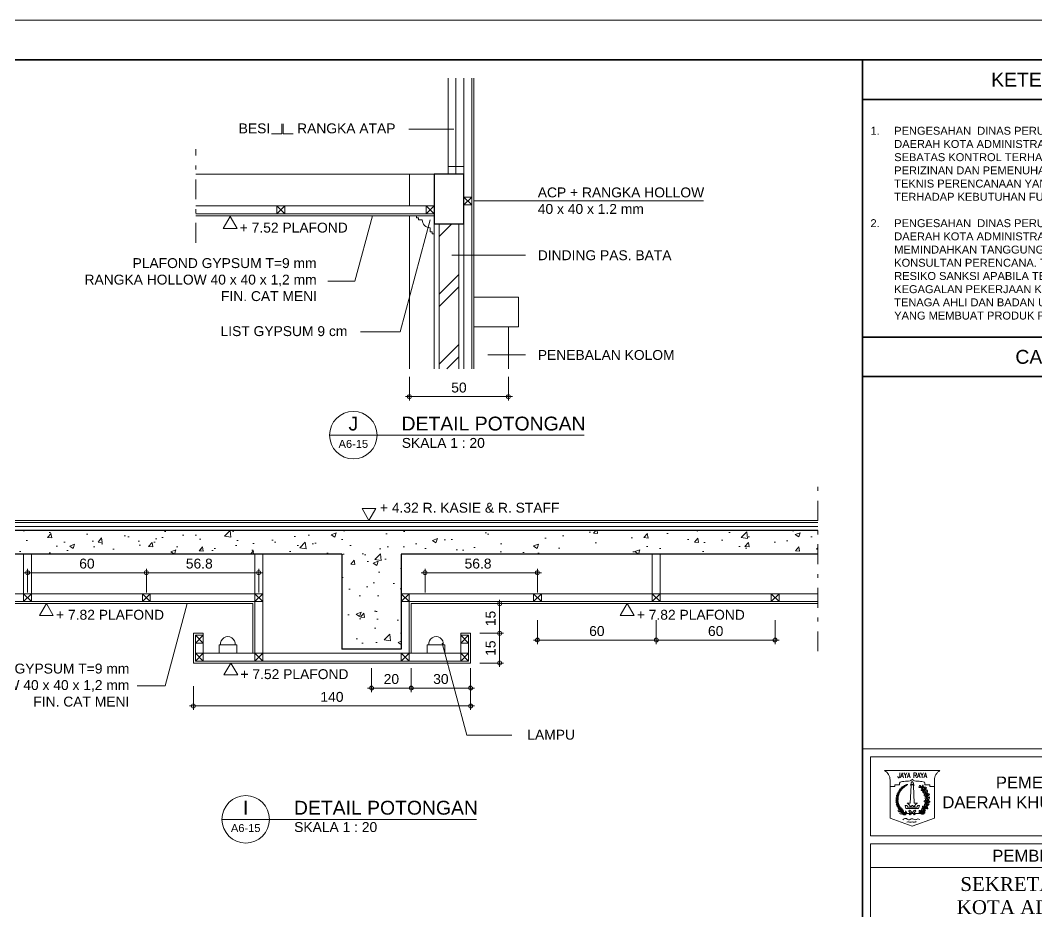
# Model space of a CAD drawing. Header units: millimetres. Extents: x -11 to 1625, y -267 to 180.
# Drawn here: x 962.95 to 988.61, y -124.51 to -102 of the extents above; entities that cross this region are included whole.
import ezdxf
from ezdxf.enums import TextEntityAlignment as Align

# ---------------------------------------------------------------- set-up
doc = ezdxf.new("R2010")
doc.units = ezdxf.units.MM
doc.linetypes.add('DASHDOT', pattern=[1, 0.5, -0.25, 0, -0.25])
for name, color, linetype, lineweight in [('ars', 11, 'Continuous', 5), ('blk', 1, 'Continuous', 30), ('GRS KOP', 1, 'Continuous', 35), ('kap', 71, 'Continuous', 15), ('kop', 7, 'Continuous', 20), ('lan', 7, 'Continuous', 15), ('not', 7, 'Continuous', 20), ('pla', 213, 'Continuous', 15), ('tem', 5, 'Continuous', 20), ('u', 6, 'Continuous', 20)]:
    doc.layers.add(name, color=color, linetype=linetype, lineweight=lineweight)
doc.styles.add('BARU', font='complex.shx')
doc.styles.add('S', font='SIMPLEX', dxfattribs={"width": 1.1})
doc.styles.get("Standard").update_dxf_attribs({"font": 'ARIALUNI.TTF'})
doc.linetypes.add('BATTING', pattern='A,0.0001,-0.1,[134,ltypeshp.shx,S=0.1,R=0,X=-0.1,Y=0],-0.2,[134,ltypeshp.shx,S=0.1,R=180,X=0.1,Y=0],-0.1', length=0.4001)
doc.dimstyles.new('SK-20', dxfattribs={"dimtxt": 0.25, "dimasz": 0.1, "dimexe": 0.1, "dimexo": 0, "dimgap": 0.1, "dimtad": 1, "dimdec": 0, "dimlfac": 20, "dimzin": 12, "dimdsep": 46, "dimtxsty": 'Standard', "dimblk": 'BULAT', "dimcen": 0.1, "dimdle": 0.1, "dimclrd": 256, "dimclre": 256, "dimclrt": 256, "dimadec": 0, "dimazin": 3, "dimtfac": 1, "dimtdec": 0, "dimtix": 1, "dimtofl": 0, "dimtmove": 0, "dimatfit": 3, "dimldrblk": 'BULAT', "dimfxl": 0, "dimtolj": 1, "dimtzin": 0, "dimlwd": -1, "dimlwe": -1, "dimarcsym": 0})

# ---------------------------------------------------------------- blocks, each defined once
blk = doc.blocks.new('Ndtpd')
blk.add_line((0.747, 0), (-0.747, 0))
blk.add_circle((0, 0), 0.747)
at = {"flags": 4}
for tag, height, p in [('NO', 0.5, (0, 0.148)), ('NOLBR', 0.3, (0, -0.398))]:
    blk.add_attdef(tag, text='', height=height, dxfattribs=at).set_placement(p, align=Align.CENTER)
for tag, p, height in [('NDTPD', (1.516, 0.148), 0.5), ('SKALA', (1.523, -0.398), 0.3)]:
    blk.add_attdef(tag, p, '', height=height, dxfattribs=at)
blk = doc.blocks.new('BULAT')
for p, q in [((-1, 0), (1, 0)), ((0, -1), (0, 1))]:
    blk.add_line(p, q)
blk.add_circle((0, 0), 0.5)
blk = doc.blocks.new('*D2744')
at = {"layer": 'Defpoints', "color": 0, "ltscale": 0.15}
for p in [(972.774, -111.005), (975.274, -111.005), (975.274, -111.505)]:
    blk.add_point(p, dxfattribs=at)
at = {"layer": 'u', "ltscale": 0.15}
for p, q in [((972.774, -111.005), (972.774, -111.605)), ((975.274, -111.005), (975.274, -111.605)), ((972.874, -111.505), (975.174, -111.505))]:
    blk.add_line(p, q, dxfattribs=at)
at = {"layer": 'u', "ltscale": 0.15, "xscale": 0.1, "yscale": 0.1, "zscale": 0.1, "rotation": 180}
blk.add_blockref('BULAT', (972.774, -111.505), dxfattribs=at)
at = {"layer": 'u', "ltscale": 0.15, "xscale": 0.1, "yscale": 0.1, "zscale": 0.1}
blk.add_blockref('BULAT', (975.274, -111.505), dxfattribs=at)
at = {"layer": 'u', "ltscale": 0.15, "insert": (974.024, -111.277), "char_height": 0.25, "attachment_point": 5}
blk.add_mtext('\\A1;50', dxfattribs=at)
blk = doc.blocks.new('PEILA')
blk.add_lwpolyline([(-0.188, -0.325), (0.188, -0.325), (0, 0)], close=True)
at = {"style": 'S', "width": 1.1, "flags": 4}
blk.add_attdef('CAT', (0.265, -0.289), '', height=0.2, dxfattribs=at)
blk = doc.blocks.new('*D2767')
at = {"layer": 'Defpoints', "color": 0, "ltscale": 0.15}
for p in [(974.551, -117.483), (974.551, -118.233), (975.051, -118.233)]:
    blk.add_point(p, dxfattribs=at)
at = {"layer": 'u', "ltscale": 0.15}
for p, q in [((974.551, -117.483), (975.151, -117.483)), ((975.051, -117.583), (975.051, -118.133)), ((974.551, -118.233), (975.151, -118.233))]:
    blk.add_line(p, q, dxfattribs=at)
at = {"layer": 'u', "ltscale": 0.15, "xscale": 0.1, "yscale": 0.1, "zscale": 0.1}
for p, rotation in [((975.051, -117.483), 90), ((975.051, -118.233), 270)]:
    blk.add_blockref('BULAT', p, dxfattribs=dict(at, rotation=rotation))
at = {"layer": 'u', "ltscale": 0.15, "insert": (974.824, -117.858), "char_height": 0.25, "attachment_point": 5, "rotation": 90}
blk.add_mtext('\\A1;15', dxfattribs=at)
blk = doc.blocks.new('*D2768')
at = {"layer": 'Defpoints', "color": 0, "ltscale": 0.15}
for p in [(974.551, -116.733), (974.551, -117.483), (975.051, -117.483)]:
    blk.add_point(p, dxfattribs=at)
at = {"layer": 'u', "ltscale": 0.15}
for p, q in [((974.551, -116.733), (975.151, -116.733)), ((975.051, -116.833), (975.051, -117.383)), ((974.551, -117.483), (975.151, -117.483))]:
    blk.add_line(p, q, dxfattribs=at)
at = {"layer": 'u', "ltscale": 0.15, "xscale": 0.1, "yscale": 0.1, "zscale": 0.1}
for p, rotation in [((975.051, -116.733), 90), ((975.051, -117.483), 270)]:
    blk.add_blockref('BULAT', p, dxfattribs=dict(at, rotation=rotation))
at = {"layer": 'u', "ltscale": 0.15, "insert": (974.824, -117.108), "char_height": 0.25, "attachment_point": 5, "rotation": 90}
blk.add_mtext('\\A1;15', dxfattribs=at)
blk = doc.blocks.new('*D2769')
at = {"layer": 'Defpoints', "color": 0, "ltscale": 0.15}
for p in [(972.818, -118.366), (974.318, -118.366), (972.818, -118.866)]:
    blk.add_point(p, dxfattribs=at)
at = {"layer": 'u', "ltscale": 0.15}
for p, q in [((972.818, -118.366), (972.818, -118.966)), ((974.318, -118.366), (974.318, -118.966)), ((974.218, -118.866), (972.918, -118.866))]:
    blk.add_line(p, q, dxfattribs=at)
at = {"layer": 'u', "ltscale": 0.15, "xscale": 0.1, "yscale": 0.1, "zscale": 0.1, "rotation": 180}
blk.add_blockref('BULAT', (972.818, -118.866), dxfattribs=at)
at = {"layer": 'u', "ltscale": 0.15, "xscale": 0.1, "yscale": 0.1, "zscale": 0.1}
blk.add_blockref('BULAT', (974.318, -118.866), dxfattribs=at)
at = {"layer": 'u', "ltscale": 0.15, "insert": (973.568, -118.638), "char_height": 0.25, "attachment_point": 5}
blk.add_mtext('\\A1;30', dxfattribs=at)
blk = doc.blocks.new('PEIL')
blk.add_lwpolyline([(-0.188, 0.325), (0.188, 0.325), (0, 0)], close=True)
at = {"style": 'S', "width": 1.1, "flags": 4}
blk.add_attdef('CAT', (0.265, 0.036), '', height=0.2, dxfattribs=at)
blk = doc.blocks.new('*D2770')
at = {"layer": 'Defpoints', "color": 0, "ltscale": 0.15}
for p in [(967.318, -118.818), (974.318, -118.818), (967.318, -119.318)]:
    blk.add_point(p, dxfattribs=at)
at = {"layer": 'u', "ltscale": 0.15}
for p, q in [((967.318, -118.818), (967.318, -119.418)), ((974.318, -118.818), (974.318, -119.418)), ((974.218, -119.318), (967.418, -119.318))]:
    blk.add_line(p, q, dxfattribs=at)
at = {"layer": 'u', "ltscale": 0.15, "xscale": 0.1, "yscale": 0.1, "zscale": 0.1, "rotation": 180}
blk.add_blockref('BULAT', (967.318, -119.318), dxfattribs=at)
at = {"layer": 'u', "ltscale": 0.15, "xscale": 0.1, "yscale": 0.1, "zscale": 0.1}
blk.add_blockref('BULAT', (974.318, -119.318), dxfattribs=at)
at = {"layer": 'u', "ltscale": 0.15, "insert": (970.818, -119.09), "char_height": 0.25, "attachment_point": 5}
blk.add_mtext('\\A1;140', dxfattribs=at)
blk = doc.blocks.new('*D2771')
at = {"layer": 'Defpoints', "color": 0, "ltscale": 0.15}
for p in [(976.006, -117.154), (979.006, -117.154), (976.006, -117.654)]:
    blk.add_point(p, dxfattribs=at)
at = {"layer": 'u', "ltscale": 0.15}
for p, q in [((976.006, -117.154), (976.006, -117.754)), ((979.006, -117.154), (979.006, -117.754)), ((978.906, -117.654), (976.106, -117.654))]:
    blk.add_line(p, q, dxfattribs=at)
at = {"layer": 'u', "ltscale": 0.15, "xscale": 0.1, "yscale": 0.1, "zscale": 0.1, "rotation": 180}
blk.add_blockref('BULAT', (976.006, -117.654), dxfattribs=at)
at = {"layer": 'u', "ltscale": 0.15, "xscale": 0.1, "yscale": 0.1, "zscale": 0.1}
blk.add_blockref('BULAT', (979.006, -117.654), dxfattribs=at)
at = {"layer": 'u', "ltscale": 0.15, "insert": (977.506, -117.427), "char_height": 0.25, "attachment_point": 5}
blk.add_mtext('\\A1;60', dxfattribs=at)
blk = doc.blocks.new('*D2772')
at = {"layer": 'Defpoints', "color": 0, "ltscale": 0.15}
for p in [(979.006, -117.154), (982.006, -117.154), (979.006, -117.654)]:
    blk.add_point(p, dxfattribs=at)
at = {"layer": 'u', "ltscale": 0.15}
for p, q in [((979.006, -117.154), (979.006, -117.754)), ((982.006, -117.154), (982.006, -117.754)), ((981.906, -117.654), (979.106, -117.654))]:
    blk.add_line(p, q, dxfattribs=at)
at = {"layer": 'u', "ltscale": 0.15, "xscale": 0.1, "yscale": 0.1, "zscale": 0.1, "rotation": 180}
blk.add_blockref('BULAT', (979.006, -117.654), dxfattribs=at)
at = {"layer": 'u', "ltscale": 0.15, "xscale": 0.1, "yscale": 0.1, "zscale": 0.1}
blk.add_blockref('BULAT', (982.006, -117.654), dxfattribs=at)
at = {"layer": 'u', "ltscale": 0.15, "insert": (980.506, -117.427), "char_height": 0.25, "attachment_point": 5}
blk.add_mtext('\\A1;60', dxfattribs=at)
blk = doc.blocks.new('*D2773')
at = {"layer": 'Defpoints', "color": 0, "ltscale": 0.15}
for p in [(973.168, -115.951), (973.168, -116.451), (976.006, -116.451)]:
    blk.add_point(p, dxfattribs=at)
at = {"layer": 'u', "ltscale": 0.15}
for p, q in [((973.168, -116.451), (973.168, -115.851)), ((975.906, -115.951), (973.268, -115.951)), ((976.006, -116.451), (976.006, -115.851))]:
    blk.add_line(p, q, dxfattribs=at)
at = {"layer": 'u', "ltscale": 0.15, "xscale": 0.1, "yscale": 0.1, "zscale": 0.1, "rotation": 180}
blk.add_blockref('BULAT', (973.168, -115.951), dxfattribs=at)
at = {"layer": 'u', "ltscale": 0.15, "xscale": 0.1, "yscale": 0.1, "zscale": 0.1}
blk.add_blockref('BULAT', (976.006, -115.951), dxfattribs=at)
at = {"layer": 'u', "ltscale": 0.15, "insert": (974.506, -115.723), "char_height": 0.25, "attachment_point": 5}
blk.add_mtext('\\A1;56.8', dxfattribs=at)
blk = doc.blocks.new('*D2774')
at = {"layer": 'Defpoints', "color": 0, "ltscale": 0.15}
for p in [(971.818, -118.366), (972.818, -118.366), (971.818, -118.866)]:
    blk.add_point(p, dxfattribs=at)
at = {"layer": 'u', "ltscale": 0.15}
for p, q in [((971.818, -118.366), (971.818, -118.966)), ((972.818, -118.366), (972.818, -118.966)), ((972.718, -118.866), (971.918, -118.866))]:
    blk.add_line(p, q, dxfattribs=at)
at = {"layer": 'u', "ltscale": 0.15, "xscale": 0.1, "yscale": 0.1, "zscale": 0.1, "rotation": 180}
blk.add_blockref('BULAT', (971.818, -118.866), dxfattribs=at)
at = {"layer": 'u', "ltscale": 0.15, "xscale": 0.1, "yscale": 0.1, "zscale": 0.1}
blk.add_blockref('BULAT', (972.818, -118.866), dxfattribs=at)
at = {"layer": 'u', "ltscale": 0.15, "insert": (972.318, -118.638), "char_height": 0.25, "attachment_point": 5}
blk.add_mtext('\\A1;20', dxfattribs=at)
blk = doc.blocks.new('*D2775')
at = {"layer": 'Defpoints', "color": 0, "ltscale": 0.15}
for p in [(966.131, -115.951), (966.131, -116.451), (968.968, -116.451)]:
    blk.add_point(p, dxfattribs=at)
at = {"layer": 'u', "ltscale": 0.15}
for p, q in [((966.131, -116.451), (966.131, -115.851)), ((968.868, -115.951), (966.231, -115.951)), ((968.968, -116.451), (968.968, -115.851))]:
    blk.add_line(p, q, dxfattribs=at)
at = {"layer": 'u', "ltscale": 0.15, "xscale": 0.1, "yscale": 0.1, "zscale": 0.1, "rotation": 180}
blk.add_blockref('BULAT', (966.131, -115.951), dxfattribs=at)
at = {"layer": 'u', "ltscale": 0.15, "xscale": 0.1, "yscale": 0.1, "zscale": 0.1}
blk.add_blockref('BULAT', (968.968, -115.951), dxfattribs=at)
at = {"layer": 'u', "ltscale": 0.15, "insert": (967.468, -115.723), "char_height": 0.25, "attachment_point": 5}
blk.add_mtext('\\A1;56.8', dxfattribs=at)
blk = doc.blocks.new('*D2776')
at = {"layer": 'Defpoints', "color": 0, "ltscale": 0.15}
for p in [(963.131, -115.951), (963.131, -116.451), (966.131, -116.451)]:
    blk.add_point(p, dxfattribs=at)
at = {"layer": 'u', "ltscale": 0.15}
for p, q in [((963.131, -116.451), (963.131, -115.851)), ((966.031, -115.951), (963.231, -115.951)), ((966.131, -116.451), (966.131, -115.851))]:
    blk.add_line(p, q, dxfattribs=at)
at = {"layer": 'u', "ltscale": 0.15, "xscale": 0.1, "yscale": 0.1, "zscale": 0.1, "rotation": 180}
blk.add_blockref('BULAT', (963.131, -115.951), dxfattribs=at)
at = {"layer": 'u', "ltscale": 0.15, "xscale": 0.1, "yscale": 0.1, "zscale": 0.1}
blk.add_blockref('BULAT', (966.131, -115.951), dxfattribs=at)
at = {"layer": 'u', "ltscale": 0.15, "insert": (964.631, -115.723), "char_height": 0.25, "attachment_point": 5}
blk.add_mtext('\\A1;60', dxfattribs=at)
blk = doc.blocks.new('kop')
at = {"layer": 'ars'}
for p, q in [((74.521, 35.599), (74.496, 35.614)), ((74.534, 35.595), (74.538, 35.581)), ((74.578, 35.526), (74.553, 35.541)), ((74.578, 35.526), (74.581, 35.555)), ((74.6, 35.468), (74.612, 35.457)), ((74.614, 35.467), (74.614, 35.452)), ((74.621, 35.202), (74.607, 35.228)), ((74.634, 35.366), (74.615, 35.388)), ((74.621, 35.202), (74.64, 35.225)), ((74.631, 35.289), (74.635, 35.273)), ((74.634, 35.366), (74.643, 35.394)), ((74.642, 35.304), (74.637, 35.29)), ((74.472, 34.989), (74.502, 34.992)), ((74.537, 35.048), (74.537, 35.078)), ((74.552, 35.066), (74.578, 35.081))]:
    blk.add_line(p, q, dxfattribs=at)
for centre, radius, start, end in [((74.278, 35.315), 0.405, 114.0856, 237.6325), ((74.027, 35.676), 0.0352, 297.7406, 2.2019), ((74.078, 35.647), 0.0352, 117.7406, 182.2019), ((74.097, 35.661), 0.0281, 113.4007, 177.862), ((74.058, 35.688), 0.0281, 293.4007, 357.862), ((74.082, 35.701), 0.0281, 293.4007, 357.862), ((74.121, 35.674), 0.0281, 113.4007, 177.862), ((74.11, 35.653), 0.0281, 61.6811, 126.1424), ((74.106, 35.7), 0.0281, 241.6811, 306.1424), ((74.117, 35.713), 0.0281, 260.9368, 325.3982), ((74.136, 35.669), 0.0281, 80.9368, 145.3982), ((74.589, 35.652), 0.0795, 151.1819, 225.9956), ((74.464, 35.633), 0.0795, 331.1819, 45.9956), ((73.916, 35.414), 0.061, 164.619, 229.0804), ((73.817, 35.384), 0.061, 344.619, 49.0804), ((73.923, 35.456), 0.0488, 158.8649, 223.3262), ((73.852, 35.424), 0.061, 292.8994, 357.3608), ((73.937, 35.365), 0.061, 112.8994, 177.3608), ((73.842, 35.44), 0.0488, 338.8649, 43.3262), ((73.873, 35.469), 0.0488, 287.1453, 351.6066), ((73.935, 35.415), 0.0488, 107.1453, 171.6066), ((73.942, 35.493), 0.0488, 150.2996, 214.761), ((73.859, 35.489), 0.0488, 330.2996, 34.761), ((73.948, 35.451), 0.0488, 98.58, 163.0414), ((73.894, 35.513), 0.0488, 278.58, 343.0414), ((73.961, 35.528), 0.0488, 145.7989, 210.2603), ((73.879, 35.531), 0.0488, 325.7989, 30.2603), ((73.916, 35.552), 0.0488, 274.0793, 338.5407), ((73.965, 35.485), 0.0488, 94.0793, 158.5407), ((73.985, 35.56), 0.0488, 139.3679, 203.8292), ((73.904, 35.572), 0.0488, 319.3679, 23.8292), ((73.984, 35.517), 0.0488, 87.6483, 152.1096), ((73.943, 35.589), 0.0488, 267.6483, 332.1096), ((74.012, 35.589), 0.0488, 133.8416, 198.303), ((73.932, 35.609), 0.0488, 313.8416, 18.303), ((74.007, 35.547), 0.0488, 82.122, 146.5834), ((73.973, 35.622), 0.0488, 262.122, 326.5834), ((74.036, 35.612), 0.0439, 126.6239, 191.0853), ((73.967, 35.639), 0.0439, 306.6239, 11.0853), ((74.026, 35.575), 0.0439, 74.9043, 139.3657), ((74.005, 35.646), 0.0439, 254.9043, 319.3657), ((74, 35.656), 0.0352, 303.961, 8.4223), ((74.054, 35.632), 0.0352, 123.961, 188.4223), ((74.045, 35.603), 0.0352, 72.2414, 136.7027), ((74.03, 35.66), 0.0352, 252.2414, 316.7027), ((74.066, 35.619), 0.0352, 66.021, 130.4823), ((74.057, 35.677), 0.0352, 246.021, 310.4823), ((74.086, 35.64), 0.0281, 61.6811, 126.1424), ((74.082, 35.687), 0.0281, 241.6811, 306.1424), ((74.232, 35.315), 0.405, 302.3675, 44.4851), ((74.485, 35.674), 0.0613, 235.5154, 280.6207), ((74.445, 35.613), 0.0507, 1.4248, 71.624), ((74.541, 35.601), 0.0613, 235.5154, 280.6207), ((74.502, 35.54), 0.0507, 1.4248, 71.624), ((74.526, 35.44), 0.0795, 20.9123, 95.7261), ((74.592, 35.547), 0.0795, 200.9123, 275.7261), ((74.611, 35.596), 0.0507, 162.5946, 232.7938), ((74.538, 35.6), 0.0613, 313.598, 358.7033), ((74.566, 35.403), 0.0507, 343.1383, 53.3375), ((74.684, 35.504), 0.0795, 133.1999, 208.0136), ((74.559, 35.525), 0.0795, 313.1999, 28.0136), ((74.682, 35.427), 0.0507, 150.0679, 220.2671), ((74.611, 35.447), 0.0613, 301.0712, 346.1766), ((73.816, 35.253), 0.061, 2.2926, 66.7539), ((73.901, 35.312), 0.061, 182.2926, 246.7539), ((73.829, 35.191), 0.061, 12.6628, 77.1241), ((73.902, 35.264), 0.061, 192.6628, 257.1241), ((73.906, 35.362), 0.061, 172.3995, 236.8608), ((73.812, 35.319), 0.061, 352.3995, 56.8608), ((73.907, 35.225), 0.061, 200.2151, 264.6765), ((73.844, 35.143), 0.061, 20.2151, 84.6765), ((73.933, 35.316), 0.061, 120.6799, 185.1412), ((73.842, 35.364), 0.061, 300.6799, 5.1412), ((73.936, 35.271), 0.061, 130.573, 195.0343), ((73.837, 35.302), 0.061, 310.573, 15.0343), ((73.943, 35.23), 0.061, 140.9432, 205.4045), ((73.841, 35.243), 0.061, 320.9432, 25.4045), ((73.957, 35.19), 0.061, 140.9432, 205.4045), ((73.854, 35.203), 0.061, 320.9432, 25.4045), ((73.974, 35.153), 0.061, 146.9028, 211.3642), ((73.871, 35.155), 0.061, 326.9028, 31.3642), ((74.644, 35.186), 0.0795, 153.0891, 227.9029), ((74.627, 35.286), 0.0613, 205.6201, 250.7254), ((74.52, 35.163), 0.0795, 333.0891, 47.9029), ((74.623, 35.449), 0.0613, 217.2288, 262.3342), ((74.663, 35.361), 0.0795, 171.1641, 245.9779), ((74.552, 35.301), 0.0795, 351.1641, 65.9779), ((74.562, 35.252), 0.0507, 331.5296, 41.7288), ((74.602, 35.228), 0.0795, 271.02, 345.8338), ((74.68, 35.129), 0.0795, 91.02, 165.8338), ((74.688, 35.241), 0.0507, 128.2781, 198.4773), ((74.63, 35.285), 0.0613, 279.2815, 324.3868), ((74.721, 35.315), 0.0795, 113.3027, 188.1164), ((74.611, 35.377), 0.0795, 293.3027, 8.1164), ((73.921, 35.183), 0.061, 206.1601, 270.6214), ((73.867, 35.095), 0.061, 26.1601, 90.6214), ((73.941, 35.145), 0.061, 208.508, 272.9693), ((73.891, 35.055), 0.061, 28.508, 92.9693), ((73.921, 35.015), 0.061, 40.0311, 104.4924), ((73.953, 35.113), 0.061, 220.0311, 284.4924), ((73.956, 34.978), 0.061, 49.2006, 113.662), ((73.971, 35.08), 0.061, 229.2006, 293.662), ((73.997, 35.115), 0.061, 146.6953, 211.1566), ((73.893, 35.117), 0.061, 326.6953, 31.1566), ((74.021, 35.084), 0.061, 144.8635, 209.3249), ((73.918, 35.089), 0.061, 324.8635, 29.3249), ((73.99, 34.949), 0.061, 44.4223, 108.8836), ((74.014, 35.049), 0.061, 224.4223, 288.8836), ((74.049, 35.054), 0.061, 144.4903, 208.9516), ((73.946, 35.059), 0.061, 324.4903, 28.9516), ((74.08, 35.031), 0.061, 156.1803, 220.6416), ((73.978, 35.016), 0.061, 336.1803, 40.6416), ((74.567, 35.052), 0.0795, 137.1076, 211.9214), ((74.441, 35.064), 0.0795, 317.1076, 31.9214), ((74.547, 34.969), 0.0507, 83.4432, 153.6424), ((74.537, 35.042), 0.0613, 234.4466, 279.5519), ((74.569, 34.993), 0.0612, 69.8962, 144.7099), ((74.541, 35.085), 0.0612, 249.8962, 324.7099), ((74.582, 35.119), 0.0613, 176.9872, 222.0926), ((74.509, 35.12), 0.0507, 302.8967, 13.0959), ((74.629, 35.078), 0.0507, 106.5818, 176.781), ((74.591, 35.141), 0.0613, 257.5851, 302.6905)]:
    blk.add_arc(centre, radius, start, end, dxfattribs=at)
at = {"layer": 'ars', "color": 11}
for centre, radius, start, end in [((74.491, 34.995), 0.0613, 158.8696, 203.9749), ((74.422, 35.02), 0.0507, 284.779, 354.9783), ((74.44, 34.986), 0.016, 270, 302.3675)]:
    blk.add_arc(centre, radius, start, end, dxfattribs=at)
at = {"layer": 'ars'}
for points, start_tangent, end_tangent in [([(74.461, 35.651), (74.466, 35.634), (74.45, 35.624), (74.429, 35.623), (74.426, 35.64), (74.439, 35.661), (74.444, 35.672), (74.461, 35.663), (74.461, 35.651)], (0.714442, -0.699695), (0.714442, -0.699695)), ([(74.518, 35.578), (74.523, 35.561), (74.507, 35.551), (74.486, 35.55), (74.483, 35.567), (74.496, 35.588), (74.501, 35.599), (74.518, 35.589), (74.518, 35.578)], (0.714442, -0.699695), (0.714442, -0.699695)), ([(74.594, 35.435), (74.593, 35.416), (74.574, 35.412), (74.555, 35.418), (74.556, 35.435), (74.576, 35.451), (74.584, 35.459), (74.597, 35.445), (74.594, 35.435)], (0.458819, -0.88853), (0.458819, -0.88853)), ([(74.571, 35.605), (74.582, 35.591), (74.6, 35.598), (74.612, 35.615), (74.601, 35.627), (74.576, 35.629), (74.564, 35.631), (74.562, 35.612), (74.571, 35.605)], (0.149901, -0.988701), (0.149901, -0.988701)), ([(74.644, 35.445), (74.652, 35.429), (74.671, 35.432), (74.687, 35.445), (74.678, 35.46), (74.654, 35.467), (74.643, 35.472), (74.637, 35.453), (74.644, 35.445)], (-0.068112, -0.997678), (-0.068112, -0.997678)), ([(74.596, 35.277), (74.591, 35.26), (74.572, 35.259), (74.554, 35.269), (74.559, 35.285), (74.581, 35.297), (74.591, 35.303), (74.601, 35.287), (74.596, 35.277)], (0.270637, -0.962681), (0.270637, -0.962681)), ([(74.66, 35.272), (74.661, 35.253), (74.68, 35.25), (74.699, 35.256), (74.697, 35.273), (74.677, 35.288), (74.669, 35.297), (74.656, 35.282), (74.66, 35.272)], (-0.433585, -0.901113), (-0.433585, -0.901113)), ([(74.463, 35.013), (74.447, 35.004), (74.433, 35.018), (74.428, 35.037), (74.443, 35.045), (74.467, 35.037), (74.479, 35.034), (74.474, 35.016), (74.463, 35.013)], (-0.515761, -0.856733), (-0.515761, -0.856733)), ([(74.551, 35.127), (74.539, 35.113), (74.521, 35.122), (74.51, 35.139), (74.522, 35.151), (74.547, 35.151), (74.559, 35.152), (74.56, 35.133), (74.551, 35.127)], (-0.223771, -0.974642), (-0.223771, -0.974642)), ([(74.549, 35.011), (74.537, 34.997), (74.548, 34.981), (74.566, 34.972), (74.576, 34.985), (74.573, 35.01), (74.573, 35.022), (74.554, 35.021), (74.549, 35.011)], (-0.942817, -0.33331), (-0.942817, -0.33331)), ([(74.614, 35.117), (74.608, 35.1), (74.624, 35.089), (74.645, 35.088), (74.649, 35.104), (74.636, 35.126), (74.631, 35.137), (74.614, 35.128), (74.614, 35.117)], (-0.735998, -0.676983), (-0.735998, -0.676983))]:
    blk.add_spline(points, degree=3, dxfattribs=dict(at, start_tangent=start_tangent, end_tangent=end_tangent))
for points in [[(74.445, 34.97), (74.47, 34.975), (74.522, 34.973), (74.56, 34.955)], [(74.445, 34.97), (74.468, 34.959), (74.518, 34.947), (74.56, 34.955)]]:
    blk.add_spline(points, degree=3, dxfattribs=at)
at = {"layer": 'GRS KOP'}
for p, q in [((73, 1), (73, 54)), ((73, 53), (83, 53)), ((73, 47), (83, 47)), ((73, 46), (83, 46))]:
    blk.add_line(p, q, dxfattribs=at)
blk.add_lwpolyline([(1, 54), (83, 54), (83, 1), (1, 1)], close=True, dxfattribs=at)
at = {"layer": 'kop', "color": 7}
for p, q in [((84, 55), (0, 55)), ((74.205, 35.69), (74.305, 35.69)), ((74.225, 35.67), (74.205, 35.23)), ((74.235, 35.698), (74.275, 35.698)), ((74.285, 35.67), (74.305, 35.23)), ((74.075, 35.17), (74.124, 35.17)), ((74.075, 35.17), (74.095, 35.09)), ((74.124, 35.23), (74.124, 35.228)), ((74.124, 35.23), (74.205, 35.23)), ((74.124, 35.228), (74.129, 35.228)), ((74.124, 35.17), (74.134, 35.13)), ((74.305, 35.23), (74.386, 35.23)), ((74.376, 35.13), (74.386, 35.17)), ((74.381, 35.228), (74.386, 35.228)), ((74.386, 35.23), (74.386, 35.228)), ((74.386, 35.17), (74.435, 35.17)), ((74.415, 35.09), (74.435, 35.17)), ((74.095, 35.09), (74.415, 35.09)), ((74.134, 35.13), (74.376, 35.13)), ((74.195, 35.15), (74.235, 35.15)), ((74.275, 35.15), (74.315, 35.15))]:
    blk.add_line(p, q, dxfattribs=at)
at = {"layer": 'kop'}
for p, q in [((83, 36.6), (73, 36.6)), ((73.2, 34.4), (73.2, 36.4)), ((82.8, 36.4), (73.2, 36.4)), ((82.8, 34.4), (73.2, 34.4)), ((73.2, 31.6), (73.2, 34.2)), ((82.8, 34.2), (73.2, 34.2)), ((82.8, 33.6), (73.2, 33.6))]:
    blk.add_line(p, q, dxfattribs=at)
at = {"layer": 'kop', "color": 5}
for p, q in [((74.955, 36.05), (73.555, 36.05)), ((73.695, 35.81), (73.695, 34.85)), ((73.815, 35.69), (73.815, 35.65)), ((73.815, 35.69), (73.935, 35.69)), ((73.935, 35.73), (73.935, 35.69)), ((74.575, 35.73), (74.575, 35.69)), ((74.695, 35.69), (74.575, 35.69)), ((74.695, 35.69), (74.695, 35.65)), ((74.815, 35.81), (74.815, 34.85)), ((73.695, 35.65), (73.815, 35.65)), ((74.815, 35.65), (74.695, 35.65)), ((74.225, 34.95), (74.171, 35.022)), ((74.255, 34.986), (74.203, 35.046)), ((74.225, 34.95), (74.21, 34.93)), ((74.255, 34.986), (74.307, 35.046)), ((74.285, 34.95), (74.339, 35.022)), ((74.285, 34.95), (74.3, 34.93)), ((73.695, 34.85), (74.255, 34.65)), ((74.255, 34.65), (74.815, 34.85))]:
    blk.add_line(p, q, dxfattribs=at)
at = {"layer": 'kop', "color": 7}
for points in [[(74.235, 35.698), (74.233, 35.701), (74.231, 35.704), (74.229, 35.707), (74.228, 35.71), (74.227, 35.713), (74.227, 35.715), (74.226, 35.718), (74.226, 35.72), (74.226, 35.723), (74.226, 35.725), (74.226, 35.728), (74.226, 35.731), (74.226, 35.733), (74.227, 35.736), (74.228, 35.738), (74.229, 35.741), (74.23, 35.743), (74.232, 35.746), (74.234, 35.749), (74.236, 35.753), (74.24, 35.758), (74.244, 35.763), (74.249, 35.77), (74.255, 35.778)], [(74.275, 35.698), (74.277, 35.701), (74.279, 35.704), (74.281, 35.707), (74.282, 35.71), (74.283, 35.713), (74.283, 35.715), (74.284, 35.718), (74.284, 35.72), (74.284, 35.723), (74.284, 35.725), (74.284, 35.728), (74.284, 35.731), (74.284, 35.733), (74.283, 35.736), (74.282, 35.738), (74.281, 35.741), (74.28, 35.743), (74.278, 35.746), (74.276, 35.749), (74.274, 35.753), (74.27, 35.758), (74.266, 35.763), (74.261, 35.77), (74.255, 35.778)]]:
    blk.add_lwpolyline(points, dxfattribs=at)
at = {"layer": 'kop', "color": 1}
blk.add_lwpolyline([(74.07, 34.97), (74.44, 34.97)], close=True, dxfattribs=at)
at = {"layer": 'kop', "color": 5}
for points in [[(74.21, 34.97), (74.18, 34.93)], [(74.3, 34.97), (74.33, 34.93)]]:
    blk.add_lwpolyline(points, dxfattribs=at)
for centre, radius, start, end in [((73.419, 35.81), 0.276, 0, 60.5129), ((75.091, 35.81), 0.276, 119.4871, 180), ((73.975, 35.73), 0.04, 90, 180), ((74.535, 35.73), 0.04, 0, 90), ((74.187, 35.034), 0.02, 36.8699, 216.8699), ((74.323, 35.034), 0.02, 323.1301, 143.1301)]:
    blk.add_arc(centre, radius, start, end, dxfattribs=at)
at = {"layer": 'kop', "color": 7}
for centre, radius, start, end in [((74.198, 35.663), 0.0283, 15, 75), ((74.312, 35.663), 0.0283, 105, 165), ((74.079, 35.119), 0.12, 15, 65.3894), ((74.255, 35.15), 0.02, 0, 180), ((74.431, 35.119), 0.12, 114.6106, 165)]:
    blk.add_arc(centre, radius, start, end, dxfattribs=at)
at = {"layer": 'kop', "color": 1}
blk.add_arc((74.07, 34.986), 0.016, 237.6325, 270, dxfattribs=at)
at = {"layer": 'kop', "color": 5}
for points in [[(74.255, 35.83), (74.232, 35.807), (74.2, 35.793), (74.12, 35.782), (74.046, 35.777), (73.975, 35.77)], [(74.255, 35.83), (74.278, 35.807), (74.31, 35.793), (74.39, 35.782), (74.464, 35.777), (74.535, 35.77)], [(74.023, 34.99), (74.006, 34.984), (73.974, 34.992), (73.925, 35.01), (73.891, 35.041)], [(74.038, 34.971), (74.016, 34.967), (73.997, 34.959), (73.964, 34.956), (73.932, 34.964)], [(74.082, 34.965), (74.066, 34.956), (74.034, 34.952), (74.006, 34.952), (73.992, 34.948)], [(74.125, 34.97), (74.104, 34.959), (74.093, 34.947), (74.051, 34.932), (74.033, 34.937)], [(74.113, 34.984), (74.085, 34.986), (74.071, 34.993), (74.051, 34.993)], [(74.125, 34.97), (74.112, 34.996), (74.085, 35.02), (74.081, 35.031)], [(74.015, 34.807), (74.089, 34.844), (74.162, 34.807), (74.249, 34.833), (74.326, 34.809), (74.4, 34.83), (74.45, 34.817)], [(74.12, 34.747), (74.16, 34.759), (74.204, 34.744), (74.255, 34.753), (74.3, 34.744), (74.332, 34.758), (74.357, 34.749)]]:
    blk.add_spline(points, degree=3, dxfattribs=at)
at = {"layer": 'kop'}
for s, height, p in [('KETERANGAN ', 0.35, (78, 53.5)), ('CATATAN', 0.35, (78, 46.5)), ('PEMERINTAH PROVINSI', 0.29998, (78.8, 35.75)), ('DAERAH KHUSUS IBUKOTA JAKARTA', 0.29998, (78.8, 35.25)), ('PEMBERI TUGAS', 0.3, (78, 33.9))]:
    blk.add_text(s, height=height, dxfattribs=at).set_placement(p, align=Align.MIDDLE)
at = {"layer": 'kop', "color": 5, "style": 'BARU', "width": 0.9}
blk.add_text('JAYA RAYA', height=0.12, dxfattribs=at).set_placement((74.255, 35.93), align=Align.MIDDLE)
at = {"layer": 'kop', "insert": (73.2, 49.875), "char_height": 0.2, "width": 9.6, "attachment_point": 4}
blk.add_mtext('\\pi-0.6,l0.6,t0.6;1.^IPENGESAHAN  DINAS PERUMAHAN DAN GEDUNG PEMERINTAH DAERAH KOTA ADMINISTRASI JAKARTA TIMUR ADALAH HANYA SEBATAS KONTROL TERHADAP KESESUAIAN DENGAN REGULASI PERIZINAN DAN PEMENUHAN TERHADAP STANDAR DAN KAIDAH TEKNIS PERENCANAAN YANG BERLAKU, SERTA PEMENUHAN TERHADAP KEBUTUHAN FUNGSI BANGUNAN.\\P\\P2.^IPENGESAHAN  DINAS PERUMAHAN DAN GEDUNG PEMERINTAH DAERAH KOTA ADMINISTRASI JAKARTA TIMUR, TIDAK MEMINDAHKAN TANGGUNG JAWAB PROFESI SEBAGAI KONSULTAN PERENCANA. TANGGUNG JAWAB PROFESI DAN RESIKO SANKSI APABILA TERJADI KEGAGALAN BANGUNAN ATAU KEGAGALAN PEKERJAAN KONSTRUKSI TETAP MELEKAT PADA TENAGA AHLI DAN BADAN USAHA KONSULTAN PERENCANA YANG MEMBUAT PRODUK PERENCANAAN.', dxfattribs=at)
at = {"layer": 'kop', "insert": (74.033, 33.359), "char_height": 0.35, "attachment_point": 1, "style": 'BARU'}
blk.add_mtext_dynamic_manual_height_columns('\\pi1.4375;{\\fRomantic|b0|i0|c2|p2;SEKRETARIAT KOTA\\P\\pi1.3461;KOTA ADMINISTRASI\\P\\pi1.9027;JAKARTA TIMUR}', width=7.94943, gutter_width=1.5, heights=[0], dxfattribs=at)
at = {"layer": 'kop', "style": 'BARU', "flags": 4}
for p, height in [((73.8, 5.4), 0.35), ((80.303, 5.382), 0.25), ((73.8, 4.9), 0.35), ((80.303, 4.882), 0.25), ((73.8, 4.4), 0.35), ((80.303, 4.382), 0.25)]:
    blk.add_attdef('-', p, '', height=height, dxfattribs=at)
at = {"layer": 'kop', "flags": 4}
for tag, p in [('AR-00', (78.057, 2.648)), ('00', (81.238, 2.647))]:
    blk.add_attdef(tag, text='', height=0.35, dxfattribs=at).set_placement(p, align=Align.MIDDLE)

msp = doc.modelspace()

# ---------------------------------------------------------------- hatches: boundary and pattern name
at = {"layer": 'ars'}
h = msp.add_hatch(dxfattribs=at)
h.set_pattern_fill('TEMBOK', color=256, scale=1.25)
h.set_pattern_definition([(45, (903.7949, -371.3337), (-0.8838835, 0.8838835), []), (45, (904.1074, -371.3337), (-0.8838835, 0.8838835), [])])
h.paths.add_polyline_path([(974.0237526, -107.1386643), (973.5237526, -107.1386643), (973.5237526, -110.8049412), (974.0237526, -110.8049412)])
at = {"layer": 'lan'}
h = msp.add_hatch(dxfattribs=at)
h.set_pattern_fill('AR-CONC', color=256, scale=0.007)
h.set_pattern_definition([(50, (640.1947, -211.7711), (1.2752927, -0.1115736), [0.13335, -1.46685]), (355, (640.1947, -211.7711), (-0.246704, 1.337398), [0.10668, -1.173484]), (100.45144, (640.301, -211.7804), (1.0285887, 1.2258243), [0.11333, -1.2466317]), (46.1842, (640.1947, -211.4155), (1.897553, -0.294296), [0.200025, -2.200275]), (96.63556, (640.3529, -211.44), (1.661829, 1.731983), [0.169995, -1.869949]), (351.18415, (640.1947, -211.4155), (1.661829, 1.731983), [0.16002, -1.760218]), (21, (640.3725, -211.5044), (1.0613007, -0.7158564), [0.13335, -1.46685]), (326, (640.3725, -211.5044), (0.432614, 1.289316), [0.10668, -1.17348]), (71.45144, (640.461, -211.564), (1.493915, 0.5734594), [0.11333, -1.2466296]), (37.5, (640.19474, -211.7711), (0.0216202, 0.5918853), [0, -1.159256, 0, -1.19126, 0, -1.177925]), (7.5, (640.19474, -211.7711), (0.4677376, 0.701264), [0, -0.679196, 0, -1.132586, 0, -0.448945]), (327.5, (639.79824, -211.7711), (0.94913417, -0.0401012), [0, -0.4445, 0, -1.38684, 0, -1.84023]), (317.5, (639.62044, -211.7711), (1.0369043, 0.1779854), [0, -0.57785, 0, -0.921004, 0, -1.30683])])
h.paths.add_polyline_path([(983.0894574, -114.8828277), (983.0894574, -115.4828277), (972.5681996, -115.4828277), (972.5681996, -117.8828277), (971.0681996, -117.8828277), (971.0681996, -115.4828277), (962.5741304, -115.4828277), (962.5741304, -114.8828277)])

# ---------------------------------------------------------------- linework, layer by layer
at = {"layer": 'ars'}
for p, q in [((974.3987526, -110.8049412), (974.3987526, -103.4622546)), ((974.1487526, -106.6636643), (974.3487526, -106.4636643)), ((974.1487526, -106.4636643), (974.3487526, -106.6636643)), ((969.4237526, -106.8886643), (969.6237526, -106.6886643)), ((969.4237526, -106.6886643), (969.6237526, -106.8886643)), ((973.1987526, -106.8886643), (973.3987526, -106.6886643)), ((973.1987526, -106.6886643), (973.3987526, -106.8886643)), ((973.3987526, -106.9386643), (967.378788, -106.9386643)), ((983.0894574, -114.6328277), (962.5741304, -114.6328277)), ((983.0894574, -114.6828277), (962.5741304, -114.6828277)), ((963.0306996, -116.6828277), (963.2306996, -116.4828277)), ((963.0306996, -116.4828277), (963.2306996, -116.6828277)), ((966.0306996, -116.6828277), (966.2306996, -116.4828277)), ((966.0306996, -116.4828277), (966.2306996, -116.6828277)), ((968.8681996, -116.6828277), (969.0681996, -116.4828277)), ((968.8681996, -116.4828277), (969.0681996, -116.6828277)), ((972.7681996, -116.6828277), (972.5681996, -116.4828277)), ((972.7681996, -116.4828277), (972.5681996, -116.6828277)), ((976.1056996, -116.6828277), (975.9056996, -116.4828277)), ((976.1056996, -116.4828277), (975.9056996, -116.6828277)), ((979.1056996, -116.6828277), (978.9056996, -116.4828277)), ((979.1056996, -116.4828277), (978.9056996, -116.6828277)), ((982.1056996, -116.6828277), (981.9056996, -116.4828277)), ((982.1056996, -116.4828277), (981.9056996, -116.6828277)), ((962.5741304, -116.7328277), (968.8181996, -116.7328277)), ((968.8181996, -116.7328277), (968.8181996, -117.9828277)), ((972.8181996, -116.7328277), (972.8181996, -117.9828277)), ((983.0894574, -116.7328277), (972.8181996, -116.7328277)), ((967.3181996, -118.2328277), (967.3181996, -117.4828277)), ((967.5681996, -117.4828277), (967.3181996, -117.4828277)), ((967.5681996, -117.5328277), (967.5681996, -117.4828277)), ((974.0681996, -117.5328277), (974.0681996, -117.4828277)), ((974.0681996, -117.4828277), (974.3181996, -117.4828277)), ((974.3181996, -118.2328277), (974.3181996, -117.4828277)), ((967.3681996, -117.7328277), (967.5681996, -117.5328277)), ((967.3681996, -117.5328277), (967.5681996, -117.7328277)), ((974.2681996, -117.7328277), (974.0681996, -117.5328277)), ((974.2681996, -117.5328277), (974.0681996, -117.7328277)), ((967.3681996, -118.1828277), (967.5681996, -117.9828277)), ((967.3681996, -117.9828277), (967.5681996, -118.1828277)), ((968.8681996, -118.1828277), (969.0681996, -117.9828277)), ((968.8681996, -117.9828277), (969.0681996, -118.1828277)), ((972.7681996, -118.1828277), (972.5681996, -117.9828277)), ((972.7681996, -117.9828277), (972.5681996, -118.1828277)), ((974.2681996, -118.1828277), (974.0681996, -117.9828277)), ((974.2681996, -117.9828277), (974.0681996, -118.1828277)), ((974.3181996, -118.2328277), (967.3181996, -118.2328277))]:
    msp.add_line(p, q, dxfattribs=at)
at = {"layer": 'ars', "linetype": 'BATTING', "ltscale": 0.25}
msp.add_line((983.0894574, -114.7828277), (962.5741304, -114.7828277), dxfattribs=at)
at = {"layer": 'ars'}
msp.add_lwpolyline([(973.5237526, -110.8049412), (973.5237526, -107.1386643), (974.0237526, -107.1386643), (974.0237526, -110.8049412)], dxfattribs=at)
for points in [[(968.4158082, -117.9828277), (967.9705909, -117.9828277), (967.9705909, -117.7733417), (968.4158082, -117.7733417)], [(973.2205909, -117.9828277), (973.6658082, -117.9828277), (973.6658082, -117.7733417), (973.2205909, -117.7733417)]]:
    msp.add_lwpolyline(points, close=True, dxfattribs=at)
for centre in [(968.1883514, -117.7475778), (973.4480478, -117.7475778)]:
    msp.add_arc(centre, 0.1830589, 351.90926617, 188.09073383, dxfattribs=at)
at = {"layer": 'blk'}
for p, q in [((983.0894574, -114.8828277), (962.5741304, -114.8828277)), ((971.0681996, -115.4828277), (962.5741304, -115.4828277)), ((971.0681996, -115.4828277), (971.0681996, -117.8828277)), ((983.0894574, -115.4828277), (972.5681996, -115.4828277)), ((972.5681996, -115.4828277), (972.5681996, -117.8828277)), ((972.5681996, -117.8828277), (971.0681996, -117.8828277))]:
    msp.add_line(p, q, dxfattribs=at)
msp.add_lwpolyline([(973.3987526, -107.1386643), (974.1487526, -107.1386643), (974.1487526, -105.8886643), (973.3987526, -105.8886643)], close=True, dxfattribs=at)
at = {"layer": 'kap'}
for p, q in [((973.7487526, -105.8886643), (973.7487526, -103.4622546)), ((973.9487526, -105.8886643), (973.9487526, -103.4622546)), ((974.1487526, -105.8886643), (974.1487526, -103.4622546)), ((973.7487526, -105.6886643), (974.1487526, -105.6886643))]:
    msp.add_line(p, q, dxfattribs=at)
at = {"layer": 'lan'}
for p, q in [((974.1487526, -106.4636643), (974.3487526, -106.4636643)), ((974.1487526, -106.6636643), (974.3487526, -106.6636643))]:
    msp.add_line(p, q, dxfattribs=at)
msp.add_lwpolyline([(972.9987526, -107.0386643), (972.9987526, -106.9886643), (972.9487526, -106.9886643), (972.9487526, -106.9386643), (973.3987526, -106.9386643), (973.3987526, -107.3886643), (973.3487526, -107.3886643), (973.3487526, -107.3386643), (973.2987526, -107.3386643), (973.2987526, -107.2386643, -0.4142135624), (973.0987526, -107.0386643)], format="xyb", close=True, dxfattribs=at)
at = {"layer": 'not'}
for p, q in [((972.7620729, -104.7451788), (973.8974235, -104.7451788)), ((980.197044, -106.5611662), (974.3987526, -106.5611662)), ((971.3990208, -108.5905528), (971.8416431, -106.9386643)), ((972.5410379, -109.866494), (973.2987526, -107.0386643)), ((975.7027595, -107.9335979), (973.8435334, -107.9335979)), ((970.7104337, -108.5905528), (971.3990208, -108.5905528)), ((971.5396619, -109.866494), (972.5410379, -109.866494)), ((975.7027595, -110.4527324), (974.7522314, -110.4527324)), ((971.9573443, -112.47854), (977.1843818, -112.47854)), ((966.6063222, -118.8059705), (967.1618191, -116.7328277)), ((974.2242652, -120.0593749), (973.6005251, -117.7315452)), ((965.896291, -118.8059705), (966.6063222, -118.8059705)), ((975.3596158, -120.0593749), (974.2242652, -120.0593749)), ((969.2398714, -122.1813905), (974.4669089, -122.1813905))]:
    msp.add_line(p, q, dxfattribs=at)
at = {"layer": 'not', "linetype": 'DASHDOT'}
for p, q in [((967.378788, -107.616793), (967.378788, -105.2503485)), ((983.0894574, -117.9352117), (983.0894574, -113.5659593))]:
    msp.add_line(p, q, dxfattribs=at)
at = {"layer": 'not'}
for points in [[(969.5477849, -104.6121442), (969.5477849, -104.8663479), (969.2935812, -104.8663479)], [(969.5834958, -104.6121442), (969.5834958, -104.8663479), (969.8376996, -104.8663479)]]:
    msp.add_lwpolyline(points, dxfattribs=at)
at = {"layer": 'pla'}
for p, q in [((974.3487526, -110.8049412), (974.3487526, -103.4622546)), ((973.3987526, -106.6886643), (967.378788, -106.6886643)), ((969.4237526, -106.6886643), (969.4237526, -106.8886643)), ((969.6237526, -106.6886643), (969.6237526, -106.8886643)), ((973.1987526, -106.6886643), (973.1987526, -106.8886643)), ((973.3987526, -106.8886643), (967.378788, -106.8886643)), ((963.0306996, -115.4828277), (963.0306996, -116.6828277)), ((963.2306996, -115.4828277), (963.2306996, -116.6828277)), ((968.8681996, -115.4828277), (968.8681996, -118.1828277)), ((969.0681996, -115.4828277), (969.0681996, -118.1828277)), ((978.9056996, -115.4828277), (978.9056996, -116.6828277)), ((979.1056996, -115.4828277), (979.1056996, -116.6828277)), ((962.5741304, -116.4828277), (969.0681996, -116.4828277)), ((966.0306996, -116.4828277), (966.0306996, -116.6828277)), ((966.2306996, -116.4828277), (966.2306996, -116.6828277)), ((983.0894574, -116.4828277), (972.5681996, -116.4828277)), ((972.7681996, -116.4828277), (972.7681996, -118.1828277)), ((975.9056996, -116.4828277), (975.9056996, -116.6828277)), ((976.1056996, -116.4828277), (976.1056996, -116.6828277)), ((981.9056996, -116.4828277), (981.9056996, -116.6828277)), ((982.1056996, -116.4828277), (982.1056996, -116.6828277)), ((962.5741304, -116.6828277), (969.0681996, -116.6828277)), ((983.0894574, -116.6828277), (972.5681996, -116.6828277)), ((967.3681996, -117.5328277), (967.3681996, -118.1828277)), ((967.5681996, -117.5328277), (967.3681996, -117.5328277)), ((967.3681996, -117.5328277), (967.3681996, -118.1828277)), ((967.5681996, -117.7328277), (967.3681996, -117.7328277)), ((967.5681996, -117.5328277), (967.5681996, -118.1828277)), ((967.5681996, -117.5328277), (967.5681996, -118.1828277)), ((974.0681996, -117.5328277), (974.0681996, -118.1828277)), ((974.0681996, -117.5328277), (974.2681996, -117.5328277)), ((974.0681996, -117.5328277), (974.0681996, -118.1828277)), ((974.0681996, -117.7328277), (974.2681996, -117.7328277)), ((974.2681996, -117.5328277), (974.2681996, -118.1828277)), ((974.2681996, -117.5328277), (974.2681996, -118.1828277)), ((974.2681996, -117.9828277), (967.3681996, -117.9828277)), ((967.5681996, -117.9828277), (967.5681996, -118.1828277)), ((972.5681996, -117.9828277), (972.5681996, -118.1828277)), ((974.0681996, -117.9828277), (974.0681996, -118.1828277)), ((974.2681996, -118.1828277), (967.3681996, -118.1828277))]:
    msp.add_line(p, q, dxfattribs=at)
at = {"layer": 'tem'}
for p, q in [((967.378788, -105.8886643), (973.3987526, -105.8886643)), ((972.7737526, -105.8886643), (972.7737526, -106.6886643)), ((972.7737526, -106.9386643), (972.7737526, -110.8049412)), ((973.3987526, -107.1386643), (973.3987526, -110.8049412)), ((974.1487526, -110.8049412), (974.1487526, -107.1386643)), ((975.5237526, -108.9886643), (974.3987526, -108.9886643)), ((975.5237526, -108.9886643), (975.5237526, -109.7386643)), ((975.5237526, -109.7386643), (974.3987526, -109.7386643)), ((975.2737526, -109.7386643), (975.2737526, -110.8049412))]:
    msp.add_line(p, q, dxfattribs=at)

# ---------------------------------------------------------------- block references
at = {"layer": 'kop'}
msp.add_blockref('kop', (911.2141622, -157), dxfattribs=at)
at = {"layer": 'not'}
ref = msp.add_blockref('PEILA', (968.246536, -106.9546927), dxfattribs=dict(at, xscale=0.9237604307034012, yscale=0.9237604307034012, zscale=0.9237604307034012))
ref.add_attrib('CAT', '+ 7.52 PLAFOND', (968.4898813, -107.3612446), dxfattribs={"layer": '0', "height": 0.25, "flags": 4})
ref = msp.add_blockref('Ndtpd', (971.3573443, -112.47854), dxfattribs=dict(at, xscale=0.803212851405533, yscale=0.803212851405533, zscale=0.803212851405533))
ref.add_attrib('NO', 'J', dxfattribs={"layer": '0', "height": 0.35, "flags": 4}).set_placement((971.3570171, -112.3600142), align=Align.CENTER)
ref.add_attrib('NDTPD', 'DETAIL POTONGAN', (972.5750289, -112.3600142), dxfattribs={"layer": '0', "height": 0.35, "flags": 4})
ref.add_attrib('NOLBR', 'A6-15', dxfattribs={"layer": '0', "height": 0.2, "flags": 4}).set_placement((971.3570171, -112.7985099), align=Align.CENTER)
ref.add_attrib('SKALA', 'SKALA 1 : 20', (972.580829, -112.7985099), dxfattribs={"layer": '0', "height": 0.25, "flags": 4})
ref = msp.add_blockref('PEIL', (971.7526503, -114.6328277), dxfattribs=dict(at, xscale=0.9237604307034011, yscale=0.9237604307034011, zscale=0.9237604307034011))
ref.add_attrib('CAT', '+ 4.32 R. KASIE & R. STAFF', (972.0293239, -114.4355219), dxfattribs={"layer": '0', "height": 0.25, "flags": 4})
ref = msp.add_blockref('PEILA', (963.6086323, -116.7328277), dxfattribs=dict(at, xscale=0.9237604307034011, yscale=0.9237604307034011, zscale=0.9237604307034011))
ref.add_attrib('CAT', '+ 7.82 PLAFOND', (963.8519776, -117.1393796), dxfattribs={"layer": '0', "height": 0.25, "flags": 4})
ref = msp.add_blockref('PEILA', (978.2717892, -116.7328277), dxfattribs=dict(at, xscale=0.9237604307034011, yscale=0.9237604307034011, zscale=0.9237604307034011))
ref.add_attrib('CAT', '+ 7.82 PLAFOND', (978.5151346, -117.1393796), dxfattribs={"layer": '0', "height": 0.25, "flags": 4})
ref = msp.add_blockref('PEILA', (968.2646585, -118.2328277), dxfattribs=dict(at, xscale=0.9237604307034011, yscale=0.9237604307034011, zscale=0.9237604307034011))
ref.add_attrib('CAT', '+ 7.52 PLAFOND', (968.5080039, -118.6393796), dxfattribs={"layer": '0', "height": 0.25, "flags": 4})
ref = msp.add_blockref('Ndtpd', (968.6398714, -122.1813905), dxfattribs=dict(at, xscale=0.803212851405533, yscale=0.803212851405533, zscale=0.803212851405533))
ref.add_attrib('NO', 'I', dxfattribs={"layer": '0', "height": 0.35, "flags": 4}).set_placement((968.6395442, -122.0628647), align=Align.CENTER)
ref.add_attrib('NDTPD', 'DETAIL POTONGAN', (969.857556, -122.0628647), dxfattribs={"layer": '0', "height": 0.35, "flags": 4})
ref.add_attrib('NOLBR', 'A6-15', dxfattribs={"layer": '0', "height": 0.2, "flags": 4}).set_placement((968.6395442, -122.5013604), align=Align.CENTER)
ref.add_attrib('SKALA', 'SKALA 1 : 20', (969.8633561, -122.5013604), dxfattribs={"layer": '0', "height": 0.25, "flags": 4})

# ---------------------------------------------------------------- texts
at = {"layer": 'not', "char_height": 0.25}
for s, width, insert, attachment_point in [('\\pi0.87237;BESI       RANGKA ATAP', 4.790343037, (967.5900625, -104.6041761), 1), ('ACP + RANGKA HOLLOW 40 x 40 x 1.2 mm', 4.214865537, (976.0145287, -106.2221048), 1), ('\\pi1.3935;PLAFOND GYPSUM T=9 mm\\P\\pi0.18083;RANGKA HOLLOW 40 x 40 x 1,2 mm\\P\\pi3.6263;FIN. CAT MENI', 5.991879666, (964.3887037, -108.0073786), 1), ('DINDING PAS. BATA', 4.214865537, (976.0145287, -107.8082133), 1), ('\\pi1.6369;LIST GYPSUM 9 cm', 4.790343037, (966.3676516, -109.7254913), 1), ('PENEBALAN KOLOM', 4.214865537, (976.0145287, -110.3273478), 1), ('PLAFOND GYPSUM T=9 mm\\PRANGKA HOLLOW 40 x 40 x 1,2 mm\\PFIN. CAT MENI', 5.991879666, (965.7025998, -118.2483353), 3), ('LAMPU', 1.281276938, (976.9533824, -119.9183722), 3)]:
    msp.add_mtext_dynamic_manual_height_columns(s, width=width, gutter_width=4.3707989, heights=[0], dxfattribs=dict(at, insert=insert, attachment_point=attachment_point))

# ---------------------------------------------------------------- dimensions: what is measured, and where the dimension line sits
at = {"layer": 'u', "ltscale": 0.15}
dim = msp.add_linear_dim(base=(975.2737526, -111.5049412), p1=(972.7737526, -111.0049412), p2=(975.2737526, -111.0049412), dimstyle='SK-20', dxfattribs=at)
dim.commit()
dim.dimension.update_dxf_attribs({"geometry": '*D2744', "text_midpoint": (974.0237526, -111.5049412), "dimtype": 160})
for base, p1, p2, picture, middle in [((963.1306996, -115.9507615), (966.1306996, -116.4507615), (963.1306996, -116.4507615), '*D2776', (964.6306996, -115.9507615)), ((966.130699565, -115.9507615127), (968.968199565, -116.4507615127), (966.130699565, -116.4507615127), '*D2775', (967.468199565, -115.9507615127)), ((973.168199565, -115.9507615127), (976.005699565, -116.4507615127), (973.168199565, -116.4507615127), '*D2773', (974.505699565, -115.9507615127))]:
    dim = msp.add_linear_dim(base=base, p1=p1, p2=p2, angle=180, dimstyle='SK-20', override={"dimdec": 1}, dxfattribs=at)
    dim.commit()
    dim.dimension.update_dxf_attribs({"geometry": picture, "text_midpoint": middle, "dimtype": 160})
for base, p1, p2, angle, picture, middle in [((975.0512401, -117.4828277), (974.5512401, -116.7328277), (974.5512401, -117.4828277), 270, '*D2768', (975.0512401, -117.1078277)), ((976.0056996, -117.6544674), (979.0056996, -117.1544674), (976.0056996, -117.1544674), 180, '*D2771', (977.5056996, -117.6544674)), ((979.0056996, -117.6544674), (982.0056996, -117.1544674), (979.0056996, -117.1544674), 180, '*D2772', (980.5056996, -117.6544674)), ((975.0512401, -118.2328277), (974.5512401, -117.4828277), (974.5512401, -118.2328277), 270, '*D2767', (975.0512401, -117.8578277)), ((971.8181996, -118.8658683), (972.8181996, -118.3658683), (971.8181996, -118.3658683), 180, '*D2774', (972.3181996, -118.8658683)), ((972.8181996, -118.8658683), (974.3181996, -118.3658683), (972.8181996, -118.3658683), 180, '*D2769', (973.5681996, -118.8658683)), ((967.3181996, -119.3179429), (974.3181996, -118.8179429), (967.3181996, -118.8179429), 180, '*D2770', (970.8181996, -119.3179429))]:
    dim = msp.add_linear_dim(base=base, p1=p1, p2=p2, angle=angle, dimstyle='SK-20', dxfattribs=at)
    dim.commit()
    dim.dimension.update_dxf_attribs({"geometry": picture, "text_midpoint": middle, "dimtype": 160})

doc.saveas('drawing.dxf')
